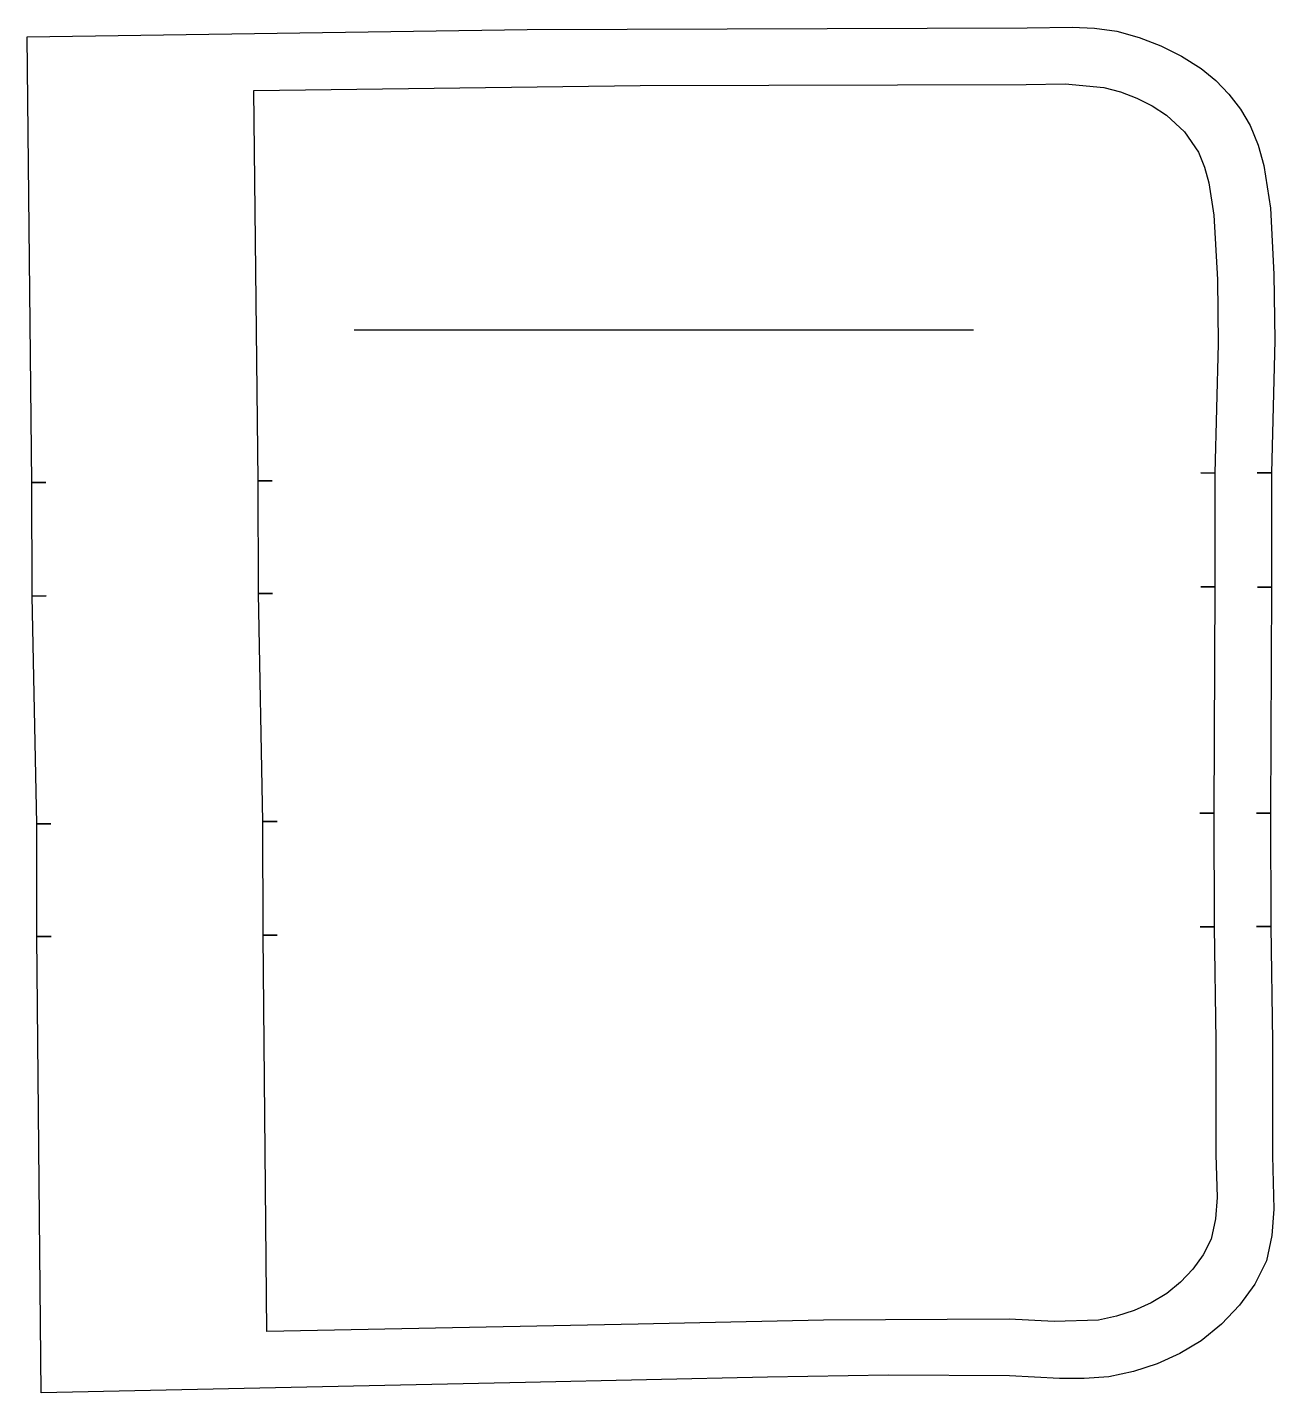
# Model space of a CAD drawing. Header units: inches. Extents: x 0 to 8.69, y 0 to 9.5.
import ezdxf

# ---------------------------------------------------------------- set-up
doc = ezdxf.new("R2010")
doc.units = ezdxf.units.IN

msp = doc.modelspace()

# ---------------------------------------------------------------- linework, layer by layer
at = {"layer": 'T001L001'}
for points in [[(0.096, 0), (0.067, 3.176), (0.166, 3.176), (0.067, 3.176), (0.066, 3.959), (0.164, 3.96), (0.066, 3.959), (0.034, 5.545), (0.132, 5.546), (0.034, 5.545), (0.032, 6.335), (0.13, 6.336), (0.032, 6.335), (0, 9.438), (3.481, 9.489), (6.962, 9.5), (7.276, 9.504), (7.432, 9.497), (7.586, 9.477), (7.742, 9.434), (7.893, 9.376), (8.038, 9.304), (8.173, 9.217), (8.275, 9.133), (8.366, 9.038), (8.447, 8.934), (8.515, 8.821), (8.57, 8.684), (8.61, 8.541), (8.656, 8.245), (8.681, 7.786), (8.686, 7.325), (8.663, 6.402), (8.564, 6.403), (8.663, 6.402), (8.664, 5.608), (8.566, 5.608), (8.664, 5.608), (8.657, 4.035), (8.559, 4.035), (8.657, 4.035), (8.658, 3.245), (8.56, 3.244), (8.658, 3.245), (8.671, 2.446), (8.671, 1.648), (8.68, 1.277), (8.667, 1.095), (8.629, 0.918), (8.548, 0.756), (8.441, 0.609), (8.315, 0.476), (8.174, 0.361), (8.025, 0.272), (7.867, 0.201), (7.702, 0.147), (7.532, 0.111), (7.36, 0.098), (7.187, 0.099), (6.839, 0.117), (5.997, 0.121), (5.154, 0.109), (3.468, 0.07), (0.096, 0)], [(1.667, 0.425), (1.642, 3.184), (1.74, 3.185), (1.642, 3.184), (1.641, 3.976), (1.739, 3.977), (1.641, 3.976), (1.609, 5.563), (1.707, 5.564), (1.609, 5.563), (1.607, 6.346), (1.705, 6.346), (1.607, 6.346), (1.578, 9.065), (4.267, 9.1), (6.956, 9.106), (7.228, 9.11), (7.496, 9.086), (7.612, 9.055), (7.725, 9.011), (7.832, 8.958), (7.933, 8.893), (8.058, 8.777), (8.155, 8.636), (8.197, 8.531), (8.227, 8.422), (8.262, 8.197), (8.287, 7.749), (8.292, 7.301), (8.269, 6.401), (8.171, 6.402), (8.269, 6.401), (8.27, 5.609), (8.172, 5.609), (8.27, 5.609), (8.263, 4.035), (8.165, 4.035), (8.263, 4.035), (8.265, 3.243), (8.166, 3.242), (8.265, 3.243), (8.277, 2.45), (8.277, 1.658), (8.285, 1.358), (8.274, 1.211), (8.243, 1.068), (8.188, 0.959), (8.116, 0.859), (8.031, 0.769), (7.934, 0.69), (7.825, 0.625), (7.708, 0.572), (7.585, 0.532), (7.459, 0.505), (7.15, 0.495), (6.838, 0.511), (5.545, 0.505), (4.253, 0.476), (1.667, 0.425)], [(2.277, 7.399), (6.589, 7.399)]]:
    msp.add_lwpolyline(points, dxfattribs=at)

doc.saveas('drawing.dxf')
